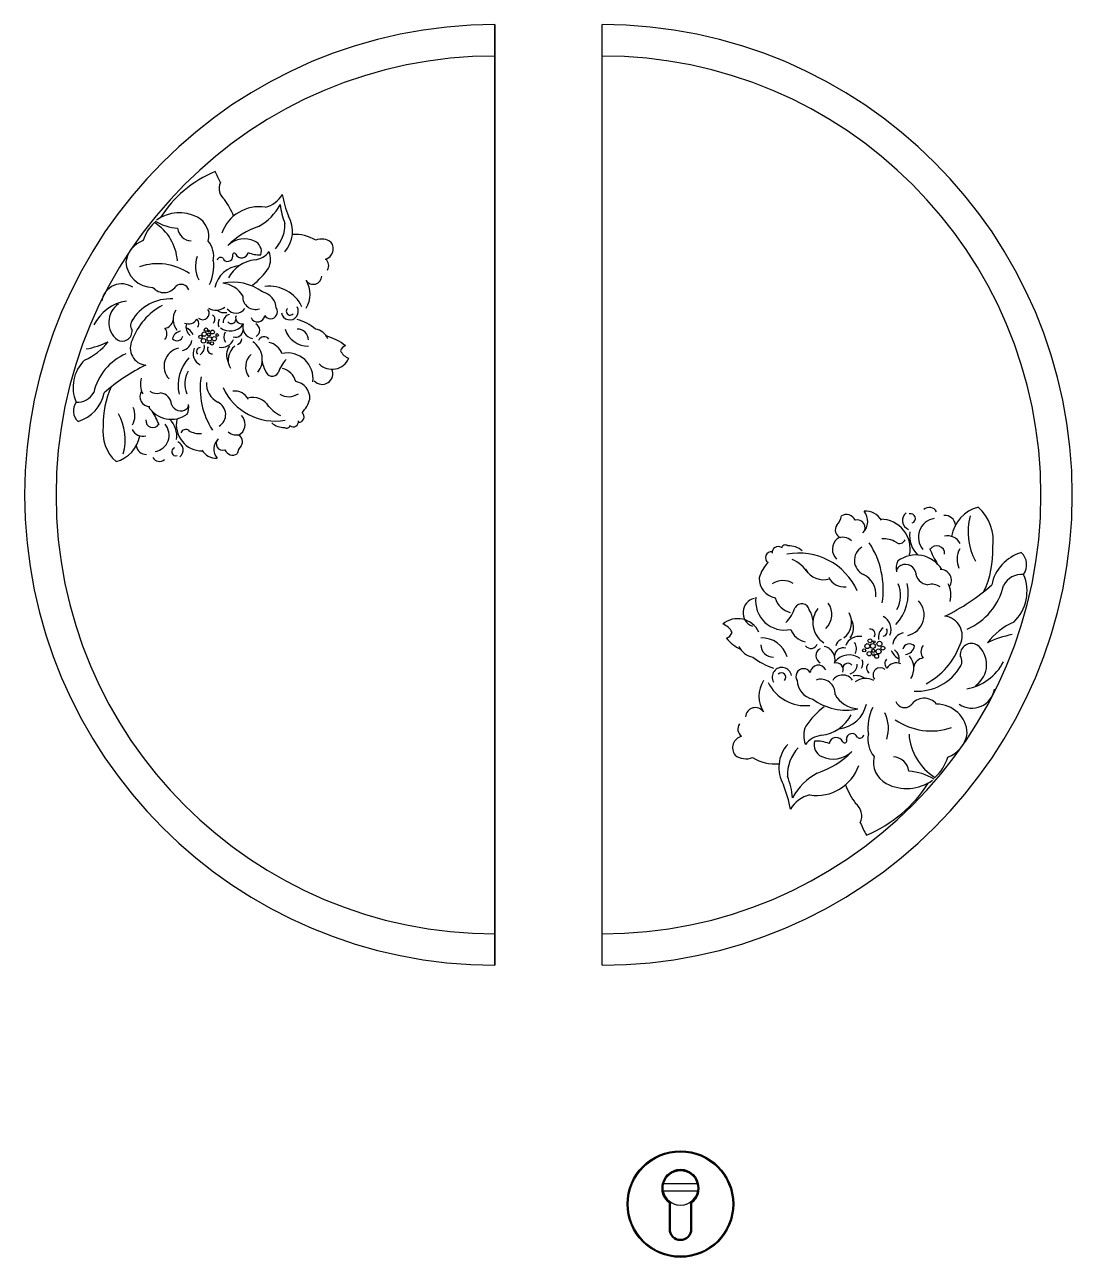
# Model space of a CAD drawing. Header units: millimetres. Extents: x -4199 to 23701, y -2708 to 11766.
# Drawn here: x 22346 to 22723.3, y 10953.8 to 11397.7 of the extents above; entities that cross this region are included whole.
import ezdxf

# ---------------------------------------------------------------- set-up
doc = ezdxf.new("R2010")
doc.units = ezdxf.units.MM
doc.layers.add('YQ_DIM', color=3, linetype='Continuous')
doc.layers.add('实体线', color=7, linetype='Continuous', lineweight=50)

msp = doc.modelspace()

# ---------------------------------------------------------------- linework, layer by layer
at = {"color": 0}
for points in [[(22575.95, 10980.4), (22588.42, 10980.4)], [(22588.42, 10977.54), (22575.95, 10977.54)]]:
    msp.add_lwpolyline(points, dxfattribs=at)
at = {"color": 0, "ltscale": 2.5}
for centre, radius in [((22409.32, 11285.23), 0.623), ((22410.7, 11286.27), 0.792), ((22411.3, 11287.82), 0.628), ((22412.51, 11284.53), 0.792), ((22412.2, 11287.37), 0.355), ((22412.39, 11286.08), 0.511), ((22413.65, 11287), 0.679), ((22414.29, 11284.57), 0.792), ((22415.29, 11285.93), 0.489), ((22410.41, 11283.83), 0.792), ((22412.08, 11283.2), 0.289), ((22413.45, 11282.89), 0.623), ((22649.48, 11173.89), 0.896), ((22650.42, 11175.79), 0.704), ((22651.49, 11173.93), 0.896), ((22651.97, 11175.44), 0.327), ((22653.86, 11174.72), 0.896), ((22655.09, 11173.14), 0.704), ((22648.34, 11172.35), 0.553), ((22650.19, 11171.14), 0.768), ((22651.62, 11172.18), 0.578), ((22651.83, 11170.72), 0.402), ((22652.85, 11170.22), 0.711), ((22653.54, 11171.97), 0.896)]:
    msp.add_circle(centre, radius, dxfattribs=at)
at = {"color": 0, "linetype": 'Continuous'}
for centre, radius in [((22582.18, 10972.95), 19.19), ((22582.18, 10972.95), 18.82), ((22582.18, 10972.95), 18.82), ((22582.18, 10978.97), 6.51)]:
    msp.add_circle(centre, radius, dxfattribs=at)
at = {"color": 0, "ltscale": 2.5}
for centre, radius, start, end in [((22515.37, 11228.33), 169.36, 90, 270), ((22515.37, 11228.33), 169.36, 90, 270), ((22553.95, 11228.33), 169.36, 270, 90), ((22515.37, 11228.33), 158.07, 90, 270), ((22515.37, 11228.33), 158.07, 90, 270), ((22553.95, 11228.33), 158.07, 270, 90), ((22431.39, 11304.79), 43.38, 112.809, 147.4823), ((22374.21, 11322.52), 46.09, 23.3887, 28.87), ((22421.24, 11338.71), 5.17, 155.9165, 231.3216), ((22393.86, 11317.45), 29.65, 22.4523, 35.4964), ((22430.59, 11341.09), 9.35, 282.6677, 330.8561), ((22483.05, 11344.87), 45.07, 190.6536, 201.0017), ((22401.76, 11315.77), 14.16, 62.701, 125.433), ((22430.44, 11317.95), 14.18, 81.0791, 161.0325), ((22420.87, 11342.18), 19.57, 298.5878, 331.5622), ((22460.99, 11334.89), 23.01, 185.041, 202.5203), ((22402.15, 11315.93), 14.05, 131.9103, 163.3469), ((22383.5, 11311.48), 17.55, 3.6712, 58.1447), ((22402.42, 11342.53), 18.2, 239.0017, 265.7085), ((22404.44, 11321.43), 7.9, 347.409, 61.1192), ((22438.71, 11299), 27.34, 108.069, 135.4323), ((22426.97, 11325.7), 12.78, 316.9991, 1.6528), ((22431.49, 11323.19), 10.98, 318.0512, 30.2195), ((22406.29, 11325.08), 5.29, 187.5812, 266.6251), ((22425.14, 11311.91), 8.63, 64.9039, 131.8862), ((22443.56, 11308.34), 13.78, 58.1924, 94.8217), ((22452.94, 11314.87), 5.6, 51.7888, 112.2658), ((22392.15, 11310.77), 9.82, 110.6613, 170.8343), ((22405.49, 11314.25), 8.61, 349.5938, 39.3732), ((22427.23, 11316.02), 4.03, 342.7802, 67.121), ((22427.98, 11320.44), 7.53, 277.1233, 323.2752), ((22427.03, 11313.16), 7.52, 335.3622, 21.6375), ((22453.35, 11316.97), 3.83, 285.4887, 36.9428), ((22392.2, 11312.82), 9.75, 182.8912, 270.0965), ((22393.97, 11291.66), 19.95, 55.1239, 109.1505), ((22418.78, 11310.69), 11.22, 161.8409, 205.8325), ((22399.93, 11310.58), 14.19, 332.8023, 8.5754), ((22416.65, 11312.61), 1.28, 50.4131, 168.4488), ((22419.15, 11314.24), 1.81, 200.5187, 3.1763), ((22430.34, 11300.66), 12.39, 96.5818, 151.9948), ((22421.5, 11314.71), 0.661, 34.2881, 214.2881), ((22424.17, 11316.03), 2.32, 204.0105, 350.4333), ((22430.4, 11324.47), 9.67, 245.9633, 274.0164), ((22452.55, 11310.95), 2.96, 326.9105, 51.9725), ((22424.26, 11301.03), 9.91, 95.2565, 168.2758), ((22410.67, 11326.11), 28.23, 308.0488, 325.2757), ((22449.95, 11307.28), 3.11, 213.7803, 356.9352), ((22380.95, 11297.11), 7.23, 55.9551, 170.7169), ((22396.18, 11306.31), 5.12, 219.1668, 325.7904), ((22402.37, 11301.24), 2.93, 18.574, 131.7586), ((22421.05, 11287.14), 17.8, 53.382, 102.0537), ((22416.55, 11295.28), 9.3, 30.4966, 85.1835), ((22434, 11290.32), 13.21, 25.9737, 96.2788), ((22439.44, 11300.56), 9.36, 327.8178, 32.1975), ((22385.26, 11282.32), 16.04, 99.4053, 153.1718), ((22398.42, 11282.96), 15.97, 86.5291, 150.1916), ((22429.09, 11299.65), 4.53, 175.5767, 289.2331), ((22430.37, 11295.28), 6.28, 2.483, 78.0794), ((22384.37, 11290.5), 8.07, 124.5985, 232.1438), ((22406.65, 11275.98), 23.38, 118.2834, 159.801), ((22405.53, 11291.58), 6.09, 147.4131, 219.6224), ((22410.14, 11293.78), 2.34, 229.5478, 35.8267), ((22414.84, 11300.14), 5.3, 240.3917, 308.2583), ((22417.85, 11298.25), 4.28, 232.3821, 282.7316), ((22422.09, 11297.57), 3.79, 214.9723, 327.3007), ((22434.58, 11294.22), 2.46, 210.8591, 32.6626), ((22441.49, 11294.45), 3.08, 189.1555, 30.7165), ((22441.65, 11294.5), 1.42, 135.5042, 315.5042), ((22387.32, 11289.41), 3.17, 139.6609, 213.4402), ((22396.1, 11291.74), 3.39, 276.64, 351.0279), ((22405.06, 11293.32), 3.41, 244.6862, 330.3747), ((22407.97, 11288.82), 3.86, 162.3582, 232.1582), ((22406.66, 11290.08), 2.06, 318.3298, 48.7044), ((22412.72, 11291.57), 1.83, 312.5535, 57.9852), ((22418.53, 11290.14), 2.84, 149.2356, 205.8717), ((22420.06, 11293.22), 5.84, 233.0359, 321.2817), ((22420.35, 11290.6), 2.81, 101.601, 184.9091), ((22420.47, 11291.62), 1.61, 217.2749, 354.6297), ((22424.18, 11292.1), 2.19, 159.6377, 283.867), ((22428.92, 11288.91), 4.35, 165.8135, 258.2895), ((22429.89, 11293.24), 2.59, 204.2171, 353.7279), ((22428.14, 11287.63), 2.53, 298.253, 63.5867), ((22439.02, 11274.01), 18.27, 50.1966, 73.7167), ((22381.15, 11287.25), 3.55, 237.627, 6.7668), ((22394.11, 11286.36), 3.12, 319.8985, 40.141), ((22402.6, 11283.95), 3.37, 97.6008, 170.5806), ((22400.84, 11286.11), 2.24, 225.7572, 345.3187), ((22401.12, 11283.17), 6.26, 27.0532, 61.4212), ((22421, 11285.29), 3.26, 149.1802, 215.6312), ((22421.94, 11287.9), 2.79, 252.156, 356.6775), ((22432.24, 11283.15), 2.17, 37.7905, 159.0394), ((22448.11, 11290.57), 8.68, 197.3337, 270.7187), ((22444.3, 11284.16), 3.89, 359.7009, 91.6018), ((22449.88, 11282.4), 5.7, 22.2164, 81.6706), ((22448.7, 11265.28), 21.14, 52.5314, 73.7482), ((22359.05, 11296.58), 21.46, 293.5035, 322.4793), ((22362.12, 11312.44), 32.12, 280.8861, 295.7374), ((22390.25, 11281.25), 6.21, 153.2021, 264.3414), ((22402.84, 11274.66), 6.64, 102.2326, 223.4546), ((22402.1, 11284.39), 4.09, 281.1172, 353.6806), ((22411.34, 11279.29), 4.65, 156.7699, 242.4754), ((22409.46, 11279.92), 1.54, 97.0805, 215.0862), ((22407.1, 11281.75), 3.65, 305.3278, 10.8896), ((22413.4, 11280.76), 1.58, 144.8257, 278.2203), ((22416.94, 11286.01), 4.54, 258.1398, 338.585), ((22424.22, 11278.73), 5.51, 144.0963, 207.4152), ((22425.45, 11276.99), 6.17, 127.0214, 209.5782), ((22421.9, 11284.76), 2.39, 288.4756, 354.5196), ((22424.11, 11277.18), 7.5, 321.9717, 57.577), ((22432.77, 11277.1), 6.27, 20.1432, 77.8346), ((22462.31, 11279.55), 2.62, 106.5961, 165.7092), ((22377.03, 11267.1), 13.59, 133.856, 203.2362), ((22390.25, 11260.87), 19.84, 113.011, 167.2871), ((22415.88, 11267.79), 14.62, 137.1006, 192.3291), ((22431.7, 11274.45), 6.12, 133.0162, 215.429), ((22439.65, 11277.37), 8.13, 186.2425, 212.001), ((22448.66, 11268.73), 11.9, 135.3357, 162.6119), ((22440.65, 11270.27), 9.21, 352.1719, 102.5017), ((22456.73, 11280.13), 6.54, 225.0303, 336.656), ((22464.46, 11282.44), 5.19, 205.5379, 250.6248), ((22418.43, 11215.62), 66.06, 115.8381, 131.4908), ((22413.17, 11268.35), 9.46, 151.3978, 202.3213), ((22435.19, 11273.59), 2.49, 192.2502, 328.2705), ((22437.33, 11267.51), 6.51, 14.7098, 76.8313), ((22453.14, 11271.96), 3.83, 222.1598, 25.2329), ((22404.57, 11254.31), 30.26, 154.7469, 182.2203), ((22395.59, 11268.34), 7.9, 165.2271, 207.3466), ((22436.66, 11266.68), 27.46, 171.2756, 213.0289), ((22418.73, 11268.23), 7.23, 175.1775, 243.6599), ((22442.63, 11263.17), 6.08, 356.9524, 80.5517), ((22365.03, 11268.38), 6.66, 265.735, 331.8044), ((22361.47, 11267.71), 13.45, 286.2783, 348.8092), ((22391.02, 11263.65), 3.52, 144.7935, 271.2835), ((22393.78, 11269.77), 4.88, 236.1433, 284.2637), ((22394.53, 11260.66), 4.41, 3.209, 84.1188), ((22436.09, 11275.36), 20.42, 204.1895, 280.6641), ((22421.8, 11260.51), 5.21, 24.469, 98.5824), ((22428.28, 11256.96), 6.47, 29.0191, 107.7859), ((22441.13, 11269.93), 6.22, 238.3232, 303.9217), ((22437.35, 11266.09), 11.81, 316.4315, 344.0342), ((22368.79, 11258.66), 5.25, 144.1104, 227.4857), ((22378.9, 11256.96), 6.83, 330.7438, 24.6324), ((22398.82, 11265.27), 9.71, 211.7652, 306.1263), ((22366.22, 11242.17), 30.41, 21.947, 32.392), ((22402.17, 11261.98), 3.41, 198.3894, 308.3132), ((22403.23, 11260.74), 1.78, 306.2206, 6.278), ((22399.65, 11259.86), 5.45, 333.5548, 11.3849), ((22413.49, 11257.27), 4.92, 301.0448, 65.5617), ((22443.49, 11268.34), 12.56, 214.4793, 245.061), ((22362.86, 11248.24), 19.35, 344.7266, 28.7453), ((22392.19, 11255.15), 2.55, 175.9109, 327.1094), ((22391.99, 11249.88), 6.03, 279.652, 40.3294), ((22392.41, 11249.44), 8.42, 351.7605, 46.8494), ((22410.04, 11253.57), 9.41, 167.8286, 269.8872), ((22421.03, 11253.72), 4.39, 310.845, 46.0912), ((22439.18, 11258.74), 6.1, 227.0487, 273.8492), ((22442.66, 11254.79), 1.95, 236.3232, 6.5531), ((22444.79, 11256.42), 1.89, 264.0275, 54.0756), ((22388.66, 11251.07), 14.49, 171.7631, 227.776), ((22375.94, 11251.68), 11.72, 284.7523, 349.9373), ((22388.7, 11253.89), 4.43, 206.4844, 283.0066), ((22404.02, 11249.99), 1.91, 53.4319, 157.6439), ((22409, 11257.54), 7.14, 237.4305, 275.6722), ((22422.07, 11253.84), 3.9, 225.6171, 298.0854), ((22421.92, 11247.58), 2.56, 322.4606, 70.9119), ((22440.4, 11253.64), 1.27, 230.7678, 349.6722), ((22389.65, 11246.39), 3.46, 186.3458, 274.0314), ((22400.47, 11243.92), 1.5, 107.7436, 287.7436), ((22399.96, 11244.52), 3.12, 309.028, 67.5388), ((22419.19, 11244.86), 5.04, 134.0901, 219.8349), ((22417.39, 11246.8), 2.4, 135.5393, 287.5471), ((22428.25, 11242.13), 5.79, 137.8684, 170.3229), ((22394.53, 11243.07), 2.66, 209.0114, 312.6572), ((22414.85, 11247.46), 5.85, 210.6337, 274.5589), ((22420.96, 11245.79), 3.12, 204.1772, 300.5603), ((22671.82, 11220.83), 3.01, 29.0114, 132.6572), ((22692.84, 11211.09), 13.26, 104.7523, 169.9373), ((22678.45, 11211.78), 16.38, 351.7631, 47.776), ((22633.68, 11221.88), 6.55, 317.8684, 350.3229), ((22641.93, 11217.74), 3.53, 24.1772, 120.5603), ((22645.97, 11216.61), 2.71, 315.5393, 107.5471), ((22643.93, 11218.8), 5.7, 314.0901, 39.8349), ((22648.84, 11215.86), 6.61, 30.6337, 94.5589), ((22654.27, 11208.95), 10.64, 347.8286, 89.8872), ((22665.67, 11219.18), 3.52, 129.028, 247.5388), ((22665.1, 11219.87), 1.7, 287.7436, 107.7436), ((22674.69, 11213.12), 6.82, 99.652, 220.3294), ((22677.34, 11217.06), 3.91, 6.3458, 94.0314), ((22707.63, 11214.98), 21.89, 164.7266, 208.7453), ((22640.84, 11215.72), 2.9, 142.4606, 250.9119), ((22674.22, 11213.62), 9.52, 171.7605, 226.8494), ((22617.38, 11207.56), 2.2, 56.3232, 186.5531), ((22619.94, 11208.87), 1.44, 50.7678, 169.6722), ((22621.32, 11203.1), 6.9, 47.0487, 93.8492), ((22641.85, 11208.78), 4.96, 130.845, 226.0912), ((22640.68, 11208.65), 4.41, 45.6171, 118.0854), ((22650.37, 11204.76), 5.56, 121.0448, 245.5617), ((22624.17, 11194.12), 31.05, 351.2756, 33.0289), ((22655.46, 11204.45), 8.08, 57.4305, 95.6722), ((22661.09, 11213), 2.16, 233.4319, 337.6439), ((22674.46, 11207.16), 2.88, 355.9109, 147.1094), ((22678.41, 11208.59), 5.01, 26.4844, 103.0066), ((22660.47, 11208.11), 34.23, 334.7469, 2.2203), ((22614.98, 11205.73), 2.14, 84.0275, 234.0756), ((22624.82, 11184.3), 23.09, 24.1895, 100.6641), ((22616.45, 11192.24), 14.2, 34.4793, 65.061), ((22666.97, 11195.72), 10.98, 31.7652, 126.1263), ((22703.83, 11221.84), 34.39, 201.947, 212.392), ((22689.49, 11205.12), 7.72, 150.7438, 204.6324), ((22709.21, 11192.96), 15.21, 106.2783, 168.8092), ((22700.93, 11203.19), 5.94, 324.1104, 47.4857), ((22623.39, 11194.79), 13.35, 136.4315, 164.0342), ((22633.65, 11205.12), 7.32, 209.0191, 287.7859), ((22666.02, 11201.84), 6.17, 153.5548, 191.3849), ((22661.98, 11200.84), 2.01, 126.2206, 186.278), ((22663.18, 11199.44), 3.85, 18.3894, 128.3132), ((22671.81, 11200.93), 4.99, 183.209, 264.1188), ((22675.79, 11197.55), 3.98, 324.7935, 91.2835), ((22617.42, 11198.1), 6.87, 176.9524, 260.5517), ((22619.11, 11190.45), 7.03, 58.3232, 123.9217), ((22640.98, 11201.1), 5.89, 204.469, 278.5824), ((22644.45, 11192.37), 8.17, 355.1775, 63.6599), ((22647.67, 11192.87), 16.54, 317.1006, 12.3291), ((22650.74, 11192.23), 10.7, 331.3978, 22.3213), ((22672.66, 11190.63), 5.52, 56.1433, 104.2637), ((22670.62, 11192.25), 8.94, 345.2271, 27.3466), ((22705.18, 11192.2), 7.53, 85.735, 151.8044), ((22691.62, 11193.64), 15.37, 313.856, 23.2362), ((22644.79, 11251.87), 74.71, 295.8381, 311.4908), ((22676.66, 11200.69), 22.44, 293.011, 347.2871), ((22609.93, 11185.98), 5.22, 103.1751, 249.1235), ((22619.66, 11190.07), 10.41, 172.1719, 282.5017), ((22623.42, 11193.19), 7.36, 194.7098, 256.8313), ((22610.61, 11191.81), 13.45, 315.3357, 342.6119), ((22625.84, 11186.31), 2.81, 12.2502, 148.2705), ((22638.37, 11182.25), 8.48, 141.9717, 237.577), ((22629.78, 11185.33), 6.93, 313.0162, 35.429), ((22662.43, 11185.09), 7.5, 282.2326, 43.4546), ((22602.78, 11175.28), 8.48, 25.567, 129.2777), ((22620.79, 11182.03), 9.2, 6.2425, 32.001), ((22636.86, 11182.46), 6.97, 307.0214, 29.5782), ((22638.24, 11180.5), 6.23, 324.0963, 27.4152), ((22652.81, 11179.86), 5.26, 336.7699, 62.4754), ((22676.66, 11177.65), 7.02, 333.2021, 84.3414), ((22595.46, 11176.3), 5.87, 25.5379, 70.6248), ((22597.89, 11179.57), 2.96, 286.5961, 345.7092), ((22628.57, 11182.34), 7.09, 200.1432, 257.8346), ((22650.48, 11178.2), 1.79, 324.8257, 98.2203), ((22657.6, 11177.08), 4.13, 125.3278, 190.8896), ((22654.94, 11179.15), 1.74, 277.0805, 35.0862), ((22663.26, 11174.09), 4.63, 101.1172, 173.6806), ((22711.95, 11160.31), 24.27, 113.5035, 142.4793), ((22609.07, 11184.74), 13.07, 217.8145, 246.5415), ((22609.22, 11176.34), 6.45, 202.2164, 261.6706), ((22611.23, 11167.1), 9.81, 17.3337, 90.7187), ((22615.53, 11174.35), 4.4, 179.7009, 271.6018), ((22629.18, 11175.5), 2.45, 217.7905, 339.0394), ((22640.87, 11173.68), 2.7, 108.4756, 174.5196), ((22646.47, 11172.26), 5.14, 78.1398, 158.585), ((22641.88, 11173.07), 3.69, 329.1802, 35.6312), ((22664.68, 11172.15), 2.54, 45.7572, 165.3187), ((22662.69, 11174.59), 3.81, 277.6008, 350.5806), ((22672.29, 11171.87), 3.53, 139.8985, 220.141), ((22658.11, 11183.61), 26.44, 298.2834, 339.801), ((22686.95, 11170.86), 4.01, 57.627, 186.7668), ((22683.31, 11167.19), 9.13, 304.5985, 52.1438), ((22708.47, 11142.37), 36.32, 100.8861, 115.7374), ((22621.51, 11185.83), 20.66, 230.1966, 253.7167), ((22633.81, 11170.43), 2.86, 118.253, 243.5867), ((22632.93, 11168.98), 4.92, 345.8135, 78.2895), ((22640.82, 11170.12), 3.16, 72.156, 176.6775), ((22642.94, 11164.1), 6.61, 53.0359, 141.2817), ((22664.37, 11175.47), 7.08, 207.0532, 241.4212), ((22656.62, 11169.08), 4.36, 342.3582, 52.1582), ((22659.37, 11165.96), 6.89, 327.4131, 39.6224), ((22670.04, 11165.79), 3.84, 96.64, 171.0279), ((22679.98, 11168.41), 3.58, 319.6609, 33.4402), ((22618.71, 11162.72), 3.49, 9.1555, 210.7165), ((22626.53, 11162.97), 2.79, 30.8591, 212.6626), ((22631.83, 11164.08), 2.93, 24.2171, 173.7279), ((22638.29, 11165.37), 2.48, 339.6377, 103.867), ((22642.48, 11165.91), 1.82, 37.2749, 174.6297), ((22642.62, 11167.07), 3.18, 281.601, 4.9091), ((22644.68, 11167.59), 3.21, 329.2356, 25.8717), ((22651.25, 11165.97), 2.07, 132.5535, 237.9852), ((22654.17, 11163.47), 2.64, 49.5478, 215.8267), ((22658.1, 11167.65), 2.33, 138.3298, 228.7044), ((22659.91, 11164), 3.86, 64.6862, 150.3747), ((22667.43, 11175.71), 18.06, 266.5291, 330.1916), ((22682.31, 11176.43), 18.14, 279.4053, 333.1718), ((22621.03, 11155.81), 10.58, 147.8178, 212.1975), ((22627.18, 11167.38), 14.94, 205.9737, 276.2788), ((22618.53, 11162.66), 1.6, 315.5042, 135.5042), ((22631.28, 11161.78), 7.11, 182.483, 258.0794), ((22632.74, 11156.83), 5.12, 355.5767, 109.2331), ((22640.65, 11159.19), 4.29, 34.9723, 147.3007), ((22645.45, 11158.42), 4.84, 52.3821, 102.7316), ((22648.85, 11156.29), 5.99, 60.3917, 128.2583), ((22646.91, 11161.78), 10.52, 210.4966, 265.1835), ((22687.18, 11159.71), 8.18, 235.9551, 350.7169), ((22609.14, 11148.21), 3.52, 33.7803, 176.9352), ((22653.57, 11126.91), 31.92, 128.0488, 145.2757), ((22641.83, 11170.98), 20.14, 233.382, 282.0537), ((22638.19, 11155.27), 11.2, 275.2565, 348.2758), ((22665.72, 11144.48), 16.05, 152.8023, 188.5754), ((22662.95, 11155.04), 3.32, 198.574, 311.7586), ((22669.95, 11149.31), 5.79, 39.1668, 145.7904), ((22674.46, 11141.94), 11.03, 2.8912, 90.0965), ((22631.33, 11155.69), 14.01, 276.5818, 331.9948), ((22644.4, 11144.35), 12.69, 341.8409, 25.8325), ((22672.45, 11165.87), 22.56, 235.1239, 289.1505), ((22606.21, 11144.05), 3.35, 146.9105, 231.9725), ((22635.06, 11141.55), 8.5, 155.3622, 201.6375), ((22605.3, 11137.25), 4.33, 105.4887, 216.9428), ((22630.03, 11130.21), 12.41, 138.0512, 210.2195), ((22633.99, 11133.32), 8.52, 97.1233, 143.2752), ((22634.84, 11138.32), 4.56, 162.7802, 247.121), ((22631.25, 11128.76), 10.94, 65.9633, 94.0164), ((22638.3, 11138.31), 2.63, 24.0105, 170.4333), ((22641.32, 11139.8), 0.748, 214.2881, 34.2881), ((22643.97, 11140.34), 2.04, 20.5187, 183.1763), ((22646.81, 11142.17), 1.45, 230.4131, 348.4488), ((22659.42, 11140.32), 9.74, 169.5938, 219.3732), ((22684.3, 11143.46), 19.85, 183.6712, 238.1447), ((22674.51, 11144.26), 11.11, 290.6613, 350.8343), ((22605.76, 11139.62), 6.33, 231.7888, 292.2658), ((22635.13, 11127.37), 14.45, 136.9991, 181.6528), ((22621.85, 11157.57), 30.92, 288.069, 315.4323), ((22637.2, 11142.97), 9.76, 244.9039, 311.8862), ((22660.61, 11132.2), 8.93, 167.409, 241.1192), ((22658.51, 11128.08), 5.98, 7.5812, 86.6251), ((22663.21, 11138.42), 15.89, 311.9103, 343.3469), ((22616.37, 11147.01), 15.58, 238.1924, 274.8217), ((22631.21, 11136.13), 16.04, 261.0791, 341.0325), ((22596.65, 11116.99), 26.02, 5.041, 22.5203), ((22642.04, 11108.73), 22.13, 118.5878, 151.5622), ((22663.64, 11138.61), 16.02, 242.701, 305.433), ((22662.9, 11108.34), 20.58, 59.0017, 85.7085), ((22571.71, 11105.7), 50.97, 10.6536, 21.0017), ((22672.57, 11136.7), 33.54, 202.4523, 215.4964), ((22630.13, 11151.02), 49.06, 292.809, 327.4823), ((22631.04, 11109.97), 10.57, 102.6677, 150.8561), ((22641.62, 11112.66), 5.85, 335.9165, 51.3216), ((22694.8, 11130.97), 52.13, 203.3887, 208.87)]:
    msp.add_arc(centre, radius, start, end, dxfattribs=at)
at = {"color": 0}
for start, end in [(12.9164, 167.0836), (192.9164, 347.0836)]:
    msp.add_arc((22582.18, 10978.97), 6.4, start, end, dxfattribs=at)
at = {"layer": 'YQ_DIM', "color": 0}
for p, q in [((22515.37, 11058.97), (22515.37, 11397.69)), ((22515.37, 11397.69), (22515.37, 11058.97)), ((22553.95, 11058.97), (22553.95, 11397.69))]:
    msp.add_line(p, q, dxfattribs=at)
at = {"layer": '实体线', "color": 0, "ltscale": 17}
msp.add_lwpolyline([(22586.06, 10963.92), (22586.06, 10973.37, 3.029091), (22578.31, 10973.37), (22578.31, 10963.92, 1)], format="xyb", close=True, dxfattribs=at)

doc.saveas('drawing.dxf')
